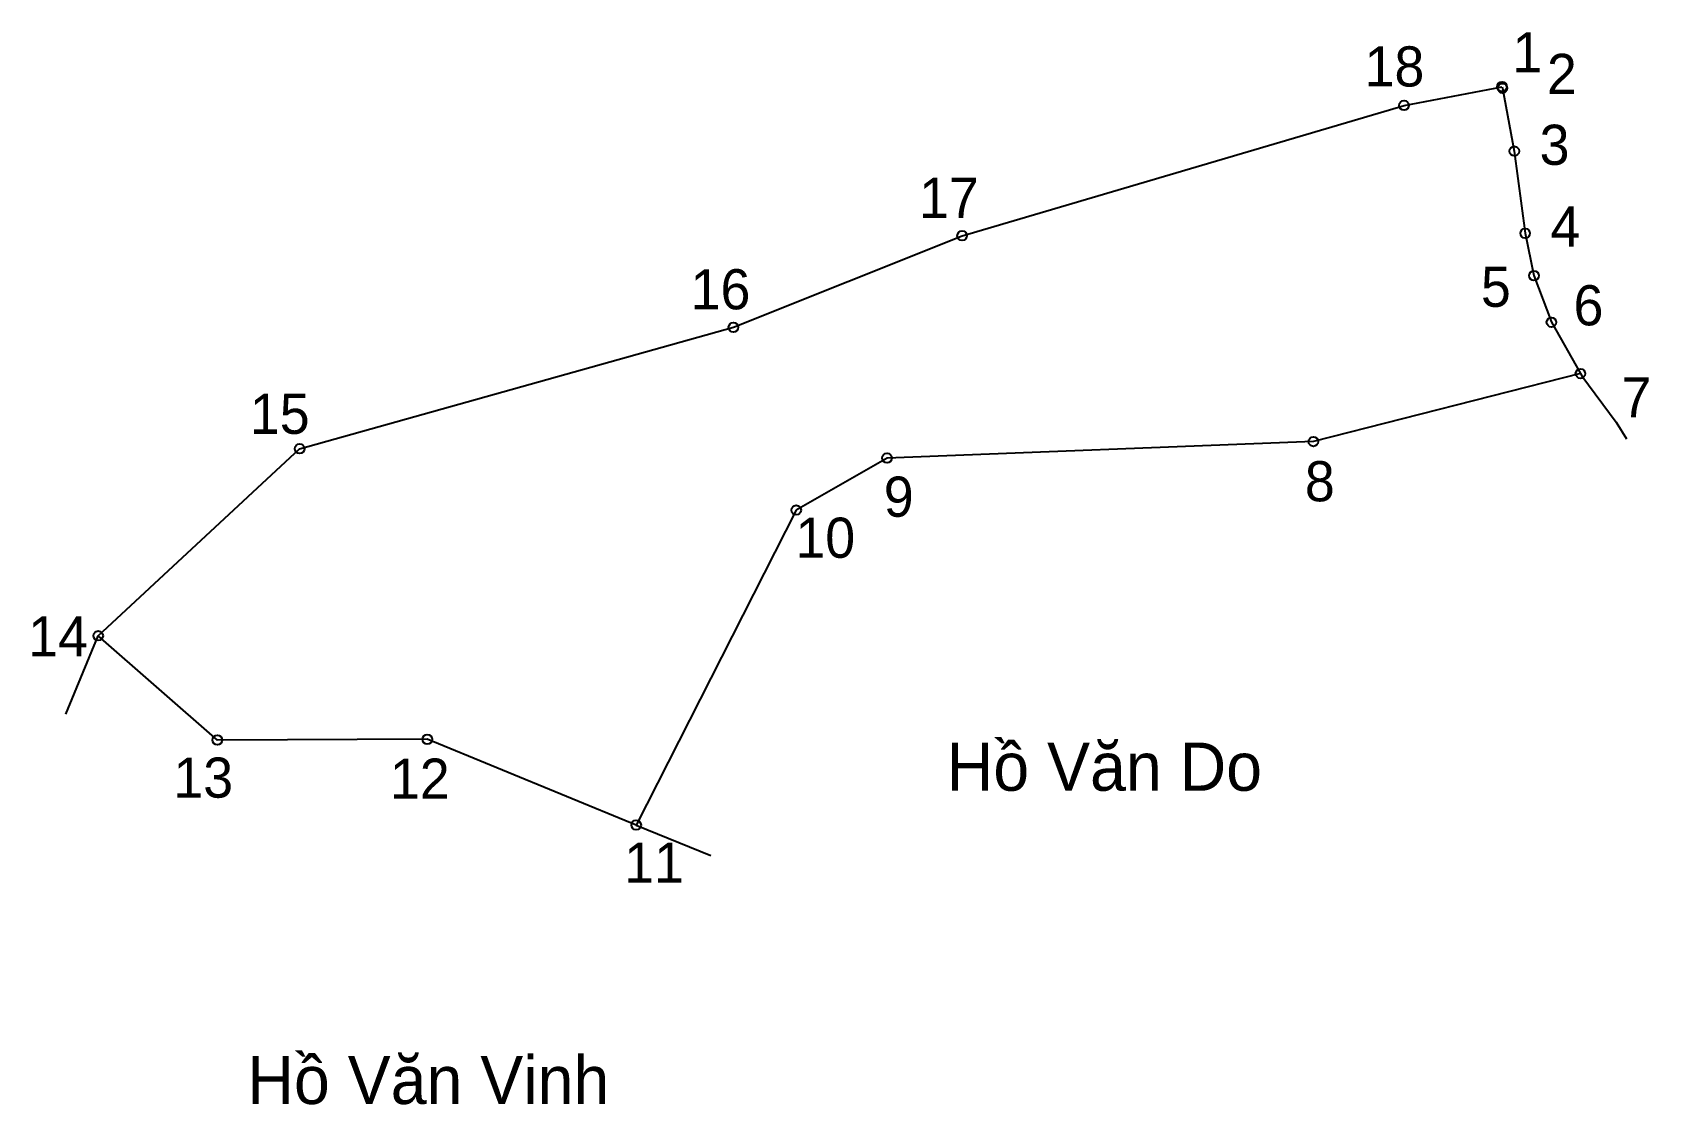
# Model space of a CAD drawing. Extents: x 547367 to 547614, y 1821154 to 1821319.
import ezdxf

# ---------------------------------------------------------------- set-up
doc = ezdxf.new("R2010")
doc.units = 0
for name, color, linetype in [('CanhThua', 7, 'Continuous'), ('MocDinhThua', 7, 'Continuous'), ('RauThua', 7, 'Continuous'), ('SoHieuDinhThua', 7, 'Continuous'), ('TenChuLanCan', 7, 'Continuous')]:
    doc.layers.add(name, color=color, linetype=linetype)

msp = doc.modelspace()

# ---------------------------------------------------------------- linework, layer by layer
at = {"layer": 'CanhThua'}
for p, q in [((547576.53, 1821307.46), (547591.53, 1821310.33)), ((547591.53, 1821310.33), (547591.6, 1821310.09)), ((547591.6, 1821310.09), (547593.4, 1821300.46)), ((547508.92, 1821287.51), (547576.53, 1821307.46)), ((547593.4, 1821300.46), (547595.07, 1821287.88)), ((547473.93, 1821273.49), (547508.92, 1821287.51)), ((547595.07, 1821287.88), (547596.42, 1821281.4)), ((547596.42, 1821281.4), (547599.09, 1821274.26)), ((547599.09, 1821274.26), (547603.53, 1821266.4)), ((547407.55, 1821254.89), (547473.93, 1821273.49)), ((547603.53, 1821266.4), (547562.67, 1821255.99)), ((547376.73, 1821226.25), (547407.55, 1821254.89)), ((547562.67, 1821255.99), (547497.43, 1821253.46)), ((547497.43, 1821253.46), (547483.53, 1821245.49)), ((547483.53, 1821245.49), (547459.05, 1821197.27)), ((547394.96, 1821210.29), (547376.73, 1821226.25)), ((547427.09, 1821210.4), (547394.96, 1821210.29)), ((547459.05, 1821197.27), (547427.09, 1821210.4))]:
    msp.add_line(p, q, dxfattribs=at)
at = {"layer": 'MocDinhThua'}
for centre in [(547591.53, 1821310.33), (547591.6, 1821310.09), (547576.53, 1821307.46), (547593.4, 1821300.46), (547508.92, 1821287.51), (547595.07, 1821287.88), (547596.42, 1821281.4), (547473.93, 1821273.49), (547599.09, 1821274.26), (547603.53, 1821266.4), (547562.67, 1821255.99), (547407.55, 1821254.89), (547497.43, 1821253.46), (547483.53, 1821245.49), (547376.73, 1821226.25), (547394.96, 1821210.29), (547427.09, 1821210.4), (547459.05, 1821197.27)]:
    msp.add_circle(centre, 0.737, dxfattribs=at)
at = {"layer": 'RauThua'}
for p, q in [((547603.53, 1821266.4), (547603.72, 1821266.04)), ((547603.72, 1821266.04), (547609, 1821258.95)), ((547609, 1821258.95), (547610.59, 1821256.39)), ((547371.78, 1821214.26), (547376.73, 1821226.25)), ((547459.05, 1821197.27), (547470.46, 1821192.59))]:
    msp.add_line(p, q, dxfattribs=at)

# ---------------------------------------------------------------- texts
at = {"layer": 'SoHieuDinhThua'}
for s, height, p in [('1', 6.15, (547593.11, 1821312.51)), ('18', 6.145, (547570.5, 1821310.36)), ('2', 6.15, (547598.4, 1821309.21)), ('3', 6.15, (547597.28, 1821298.36)), ('17', 6.145, (547502.33, 1821290.24)), ('4', 6.15, (547598.94, 1821285.84)), ('16', 6.145, (547467.38, 1821276.24)), ('5', 6.15, (547588.3, 1821276.62)), ('6', 6.15, (547602.47, 1821273.78)), ('7', 6.15, (547609.81, 1821259.7)), ('15', 6.145, (547399.94, 1821257.17)), ('8', 6.15, (547561.36, 1821246.84)), ('9', 6.15, (547496.93, 1821244.48)), ('10', 6.145, (547483.41, 1821238.19)), ('14', 6.145, (547366.02, 1821223.09)), ('13', 6.145, (547388.23, 1821201.46)), ('12', 6.145, (547421.37, 1821201.3)), ('11', 6.145, (547457.21, 1821188.44))]:
    msp.add_text(s, height=height, dxfattribs=at).set_placement(p)
at = {"layer": 'TenChuLanCan'}
for s, height, p in [('Hồ Văn Do', 7.374, (547506.57, 1821202.52)), ('Hồ Văn Vinh', 7.3745, (547399.56, 1821154.55))]:
    msp.add_text(s, height=height, dxfattribs=at).set_placement(p)

doc.saveas('drawing.dxf')
